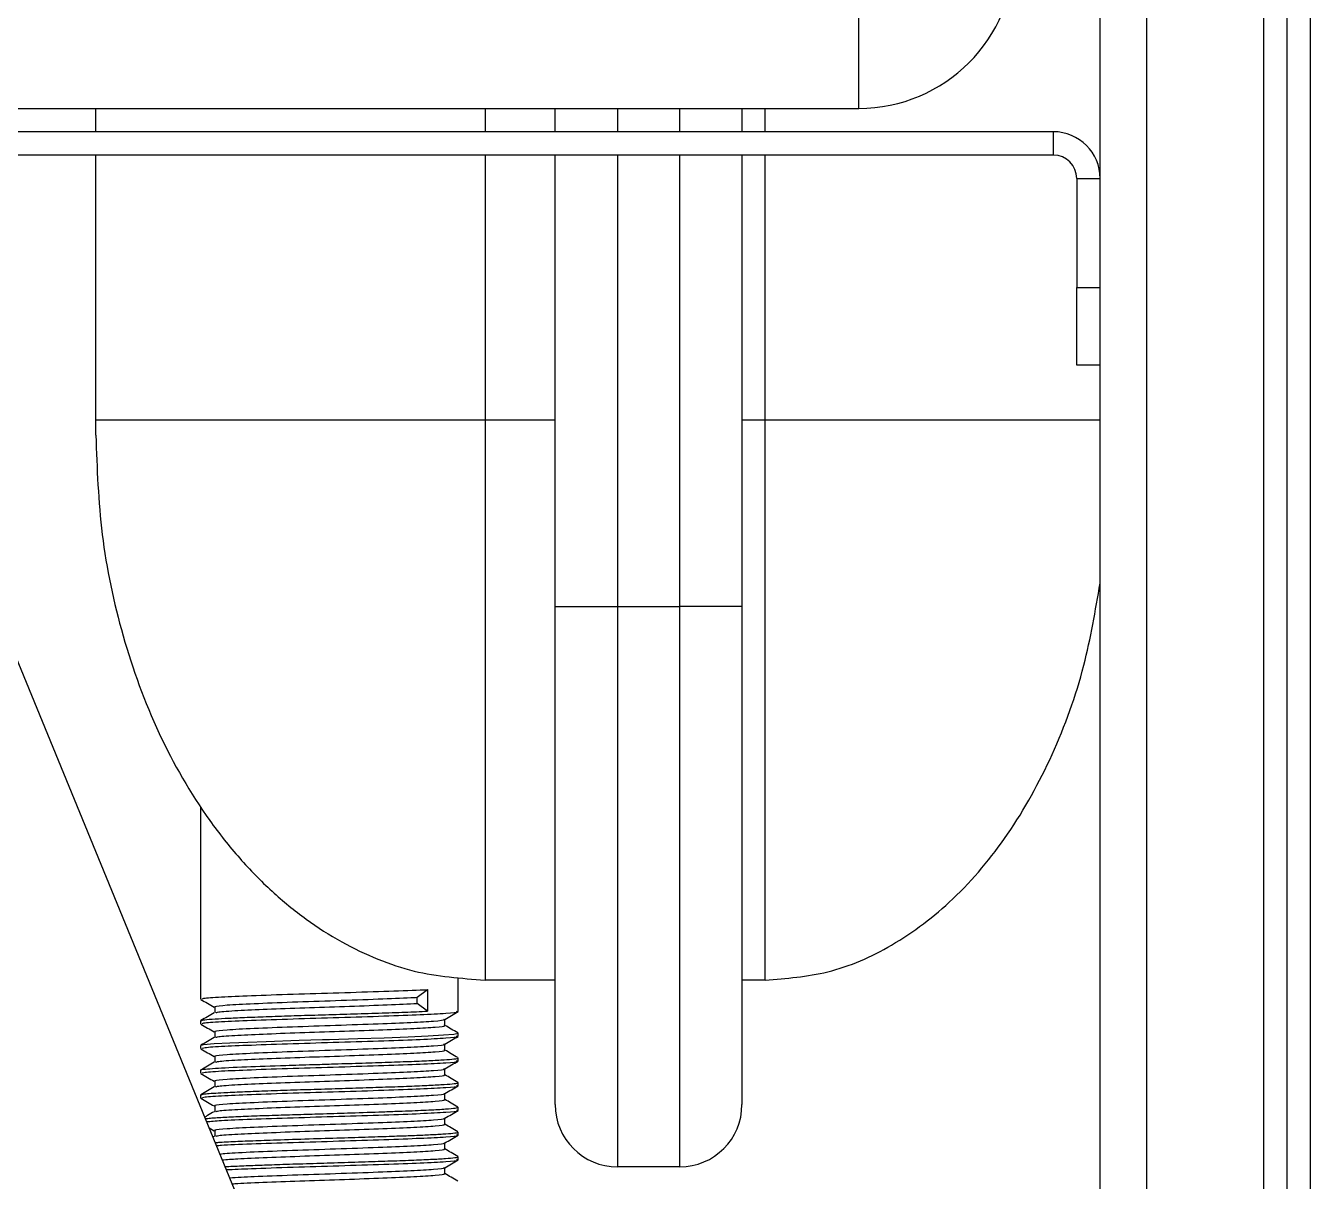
# Model space of a CAD drawing. Extents: x 150 to 4150, y 50 to 2920.
# Drawn here: x 2214.5 to 2420.7, y 1179.1 to 1364.7 of the extents above; entities that cross this region are included whole.
import ezdxf

# ---------------------------------------------------------------- set-up
doc = ezdxf.new("R2010")
doc.units = 0
doc.header["$LTSCALE"] = 10
doc.linetypes.add('SLD-KATı', pattern=[0])
doc.layers.get('0').update_dxf_attribs({"linetype": 'CONTINUOUS'})

msp = doc.modelspace()

# ---------------------------------------------------------------- linework, layer by layer
at = {"color": 7, "linetype": 'SLD-KATı'}
for p, q in [((2413.23, 2473.92), (2413.23, 985.34)), ((2416.98, 2473.92), (2416.98, 985.34)), ((2420.73, 2473.92), (2420.73, 985.34)), ((2386.98, 988.92), (2386.98, 2470.17)), ((2394.48, 985.34), (2394.48, 2470.17)), ((2348.23, 1351.42), (2348.23, 1421.42)), ((2190.73, 1351.42), (2348.23, 1351.42)), ((2225.73, 1347.67), (2225.73, 1351.42)), ((2299.48, 1347.67), (2299.48, 1351.42)), ((2329.48, 1351.42), (2329.48, 1347.67)), ((2379.48, 1347.67), (2186.98, 1347.67)), ((2379.48, 1343.92), (2379.48, 1347.67)), ((2379.48, 1343.92), (2186.98, 1343.92)), ((2225.73, 1301.42), (2225.73, 1343.92)), ((2299.48, 1271.42), (2299.48, 1343.92)), ((2329.48, 1343.92), (2329.48, 1271.42)), ((2383.23, 1340.17), (2386.98, 1340.17)), ((2383.23, 1340.17), (2383.23, 1322.67)), ((2383.23, 1310.17), (2383.23, 1322.67)), ((2383.23, 1322.67), (2386.98, 1322.67)), ((2386.98, 1310.17), (2383.23, 1310.17)), ((2288.23, 1301.42), (2299.48, 1301.42)), ((2329.48, 1301.42), (2333.23, 1301.42)), ((2299.48, 1191.42), (2299.48, 1271.42)), ((2299.48, 1271.42), (2309.48, 1271.42)), ((2309.48, 1271.42), (2309.48, 1181.42)), ((2309.48, 1271.42), (2319.48, 1271.42)), ((2319.48, 1181.42), (2319.48, 1271.42)), ((2329.48, 1271.42), (2319.48, 1271.42)), ((2329.48, 1271.42), (2329.48, 1191.42)), ((2260.31, 1147.78), (2210.28, 1269.64)), ((2242.54, 1239.1), (2242.54, 1208.35)), ((2283.92, 1206.37), (2283.92, 1211.65)), ((2299.48, 1211.42), (2288.23, 1211.42)), ((2333.23, 1211.42), (2329.48, 1211.42)), ((2277.35, 1208.65), (2278.98, 1209.89)), ((2277.35, 1207.66), (2277.35, 1208.65)), ((2278.98, 1209.89), (2278.98, 1206.42)), ((2244.82, 1207.18), (2244.82, 1206.19)), ((2278.98, 1206.42), (2277.35, 1207.66)), ((2242.54, 1204.88), (2242.54, 1204.38)), ((2242.61, 1204.88), (2242.56, 1204.9)), ((2281.77, 1204.13), (2281.77, 1205.11)), ((2244.82, 1203.21), (2244.82, 1202.22)), ((2283.92, 1202.4), (2283.92, 1202.89)), ((2242.54, 1200.91), (2242.54, 1200.41)), ((2281.77, 1200.17), (2281.77, 1201.14)), ((2244.82, 1199.25), (2244.82, 1198.25)), ((2283.92, 1198.43), (2283.92, 1198.92)), ((2242.54, 1196.95), (2242.54, 1196.45)), ((2281.77, 1196.2), (2281.77, 1197.17)), ((2244.82, 1195.28), (2244.82, 1194.28)), ((2283.92, 1194.46), (2283.92, 1194.95)), ((2242.54, 1192.97), (2242.54, 1192.48)), ((2281.77, 1192.23), (2281.77, 1193.2)), ((2244.82, 1191.31), (2244.82, 1190.32)), ((2283.92, 1190.49), (2283.92, 1190.99)), ((2281.77, 1188.26), (2281.77, 1189.24)), ((2243.92, 1187.69), (2244.73, 1187.23)), ((2244.73, 1186.32), (2244.53, 1186.2)), ((2244.82, 1187.34), (2244.82, 1186.35)), ((2283.92, 1186.52), (2283.92, 1187.01)), ((2281.77, 1184.29), (2281.77, 1185.27)), ((2283.92, 1182.56), (2283.92, 1183.05)), ((2281.77, 1180.32), (2281.77, 1181.3)), ((2319.48, 1181.42), (2309.48, 1181.42))]:
    msp.add_line(p, q, dxfattribs=at)
at = {"color": 8, "linetype": 'SLD-KATı'}
for p, q in [((2288.23, 1351.42), (2288.23, 1347.67)), ((2309.48, 1351.42), (2309.48, 1347.67)), ((2319.48, 1347.67), (2319.48, 1351.42)), ((2333.23, 1347.67), (2333.23, 1351.42)), ((2288.23, 1343.92), (2288.23, 1301.42)), ((2309.48, 1343.92), (2309.48, 1271.42)), ((2319.48, 1271.42), (2319.48, 1343.92)), ((2333.23, 1301.42), (2333.23, 1343.92))]:
    msp.add_line(p, q, dxfattribs=at)
at = {"color": 7, "linetype": 'SLD-KATı', "flags": 128}
msp.add_lwpolyline([(2242.76, 1200.95), (2243.04, 1201.05), (2244.75, 1201.21), (2247.24, 1201.35), (2250.13, 1201.47), (2253.1, 1201.58), (2258.41, 1201.76), (2262.12, 1201.87), (2262.75, 1201.89), (2263.02, 1201.9), (2263.14, 1201.9), (2263.2, 1201.9), (2263.22, 1201.9), (2263.23, 1201.9), (2263.23, 1201.9), (2263.23, 1201.9), (2263.23, 1201.9), (2263.23, 1201.9), (2267.82, 1202.04), (2272.05, 1202.17), (2275.86, 1202.31), (2279.09, 1202.46), (2281.57, 1202.6), (2283.2, 1202.73), (2283.89, 1202.87), (2283.83, 1202.89)], dxfattribs=at)
at = {"color": 7, "linetype": 'SLD-KATı'}
for centre, radius, start, end in [((2348.23, 1376.42), 25, 270, 0), ((2379.48, 1340.17), 7.5, 0, 90), ((2379.48, 1340.17), 3.75, 0, 90), ((2309.48, 1191.42), 10, 180, 270), ((2319.48, 1191.42), 10, 270, 0)]:
    msp.add_arc(centre, radius, start, end, dxfattribs=at)
for points, knots in [([(2225.73, 1301.42), (2225.93, 1301.42), (2226.34, 1301.42), (2229.75, 1301.42), (2235.41, 1301.42), (2242.19, 1301.42), (2248.67, 1301.42), (2253.86, 1301.42), (2259.35, 1301.42), (2265.06, 1301.42), (2270.89, 1301.42), (2278.51, 1301.42), (2284.39, 1301.42), (2288.23, 1301.42)], [0, 0, 0, 0, 0.134639, 0.274937, 0.415949, 0.552442, 0.617672, 0.680322, 0.740186, 0.797217, 0.851504, 0.903247, 1, 1, 1, 1]), ([(2225.73, 1298.92), (2225.73, 1298.95), (2225.73, 1299.02), (2225.73, 1299.61), (2225.73, 1300.43), (2225.73, 1301.09), (2225.73, 1301.42)], [0, 0, 0, 0, 0.25008, 0.499979, 0.749704, 1, 1, 1, 1]), ([(2288.23, 1301.42), (2288.23, 1295.53), (2288.23, 1283.75), (2288.23, 1266.75), (2288.23, 1251.09), (2288.23, 1237.37), (2288.23, 1226.09), (2288.23, 1217.77), (2288.23, 1212.42), (2288.23, 1211.75), (2288.23, 1211.42)], [0, 0, 0, 0, 0.1250002, 0.2500002, 0.3750001, 0.5000001, 0.6250002, 0.7500001, 0.8750001, 1, 1, 1, 1]), ([(2333.23, 1211.42), (2333.23, 1211.75), (2333.23, 1212.42), (2333.23, 1217.77), (2333.23, 1226.09), (2333.23, 1237.37), (2333.23, 1251.09), (2333.23, 1266.75), (2333.23, 1283.75), (2333.23, 1295.53), (2333.23, 1301.42)], [0, 0, 0, 0, 0.1249999, 0.2499999, 0.3749998, 0.4999999, 0.6249999, 0.7499998, 0.8749998, 1, 1, 1, 1]), ([(2225.73, 1298.92), (2225.93, 1293.6), (2226.34, 1282.73), (2229.75, 1266.57), (2235.41, 1251.01), (2242.19, 1239.19), (2248.67, 1230.98), (2253.86, 1225.66), (2259.35, 1221.15), (2265.06, 1217.49), (2270.89, 1214.72), (2278.51, 1212.12), (2284.39, 1211.7), (2288.23, 1211.42)], [0, 0, 0, 0, 0.134639, 0.274937, 0.415949, 0.552442, 0.617672, 0.680322, 0.740186, 0.797217, 0.851504, 0.903247, 1, 1, 1, 1]), ([(2333.23, 1211.42), (2336.6, 1211.68), (2343.69, 1212.24), (2354.09, 1216.86), (2363.97, 1224.4), (2372.7, 1234.89), (2379.69, 1247.65), (2384.64, 1261.31), (2386.23, 1270.75), (2386.98, 1275.18)], [0, 0, 0, 0, 0.111602, 0.2342535, 0.3705964, 0.5210636, 0.6830091, 0.8511393, 1, 1, 1, 1]), ([(2242.8, 1208.35), (2242.81, 1208.4), (2242.81, 1208.52), (2245.61, 1208.72), (2250.56, 1208.93), (2257.26, 1209.17), (2264.83, 1209.39), (2272.06, 1209.62), (2276.64, 1209.79), (2278.6, 1209.87), (2278.98, 1209.89)], [0, 0, 0, 0, 0.094984, 0.238106, 0.378224, 0.527853, 0.675079, 0.82422, 0.965672, 1, 1, 1, 1]), ([(2244.97, 1207.07), (2244.87, 1207.11), (2244.61, 1207.22), (2246.63, 1207.43), (2250.87, 1207.65), (2257.14, 1207.9), (2264.29, 1208.14), (2271.04, 1208.37), (2275.25, 1208.55), (2277, 1208.63), (2277.35, 1208.65)], [0, 0, 0, 0, 0.083962, 0.219578, 0.370915, 0.524173, 0.675733, 0.828759, 0.966556, 1, 1, 1, 1]), ([(2242.58, 1208.31), (2242.94, 1208.11), (2243.65, 1207.69), (2244.37, 1207.28), (2244.73, 1207.07)], [0, 0, 0, 0, 0.500036, 1, 1, 1, 1]), ([(2245.01, 1206.16), (2245.08, 1206.21), (2245.28, 1206.33), (2248.23, 1206.54), (2253.08, 1206.75), (2259.16, 1206.98), (2265.74, 1207.19), (2271.93, 1207.42), (2275.61, 1207.57), (2277.16, 1207.65), (2277.35, 1207.66)], [0, 0, 0, 0, 0.095562, 0.249358, 0.395167, 0.544044, 0.689841, 0.838445, 0.980677, 1, 1, 1, 1]), ([(2244.73, 1206.16), (2244.37, 1205.95), (2243.66, 1205.54), (2242.94, 1205.12), (2242.58, 1204.92)], [0, 0, 0, 0, 0.499961, 1, 1, 1, 1]), ([(2242.63, 1204.91), (2242.77, 1204.96), (2243.08, 1205.05), (2244.71, 1205.18), (2247.04, 1205.31), (2249.96, 1205.44), (2253.52, 1205.57), (2257.6, 1205.71), (2262.05, 1205.84), (2266.68, 1205.98), (2271.24, 1206.12), (2275.54, 1206.27), (2277.83, 1206.37), (2278.98, 1206.42)], [0, 0, 0, 0, 0.08453, 0.177879, 0.259783, 0.344051, 0.430679, 0.519668, 0.611017, 0.704726, 0.800794, 0.899219, 1, 1, 1, 1]), ([(2242.8, 1204.38), (2242.81, 1204.43), (2242.81, 1204.55), (2245.61, 1204.75), (2250.56, 1204.96), (2257.26, 1205.2), (2264.83, 1205.42), (2272.06, 1205.65), (2278.14, 1205.87), (2282.18, 1206.08), (2284.07, 1206.26), (2283.74, 1206.35), (2283.67, 1206.37)], [0, 0, 0, 0, 0.073686, 0.184715, 0.293414, 0.409491, 0.523704, 0.639404, 0.749137, 0.8588, 0.96942, 1, 1, 1, 1]), ([(2244.97, 1203.1), (2244.87, 1203.14), (2244.61, 1203.26), (2246.63, 1203.46), (2250.87, 1203.68), (2257.14, 1203.93), (2264.29, 1204.17), (2271.04, 1204.4), (2276.59, 1204.63), (2280.19, 1204.84), (2281.87, 1205.01), (2281.64, 1205.09), (2281.61, 1205.1)], [0, 0, 0, 0, 0.066382, 0.173602, 0.293251, 0.41442, 0.534246, 0.65523, 0.764176, 0.873051, 0.982877, 1, 1, 1, 1]), ([(2281.75, 1205.1), (2282.11, 1205.31), (2282.83, 1205.72), (2283.54, 1206.14), (2283.9, 1206.35)], [0, 0, 0, 0, 0.499942, 1, 1, 1, 1]), ([(2242.58, 1204.35), (2242.94, 1204.14), (2243.65, 1203.72), (2244.37, 1203.31), (2244.73, 1203.1)], [0, 0, 0, 0, 0.500044, 1, 1, 1, 1]), ([(2245.01, 1202.19), (2245.08, 1202.24), (2245.28, 1202.36), (2248.23, 1202.57), (2253.08, 1202.78), (2259.16, 1203.01), (2265.74, 1203.22), (2271.92, 1203.45), (2277.09, 1203.66), (2280.44, 1203.87), (2281.96, 1204.04), (2281.65, 1204.12), (2281.6, 1204.13)], [0, 0, 0, 0, 0.073676, 0.19225, 0.304666, 0.419446, 0.531853, 0.646424, 0.756082, 0.866531, 0.977322, 1, 1, 1, 1]), ([(2283.88, 1202.93), (2283.52, 1203.14), (2282.82, 1203.55), (2282.11, 1203.95), (2281.77, 1204.15)], [0, 0, 0, 0, 0.510003, 1, 1, 1, 1]), ([(2244.73, 1202.19), (2244.37, 1201.98), (2243.66, 1201.57), (2242.94, 1201.15), (2242.58, 1200.95)], [0, 0, 0, 0, 0.499961, 1, 1, 1, 1]), ([(2242.58, 1200.38), (2242.94, 1200.17), (2243.65, 1199.76), (2244.37, 1199.34), (2244.73, 1199.13)], [0, 0, 0, 0, 0.50004, 1, 1, 1, 1]), ([(2242.8, 1200.41), (2242.81, 1200.46), (2242.81, 1200.58), (2245.61, 1200.79), (2250.56, 1200.99), (2257.26, 1201.23), (2264.83, 1201.45), (2272.06, 1201.68), (2278.14, 1201.9), (2282.18, 1202.12), (2284.07, 1202.29), (2283.74, 1202.38), (2283.67, 1202.4)], [0, 0, 0, 0, 0.0736858, 0.1847152, 0.2934142, 0.4094911, 0.5237041, 0.6394036, 0.7491371, 0.8587996, 0.9694196, 1, 1, 1, 1]), ([(2244.97, 1199.13), (2244.87, 1199.18), (2244.61, 1199.29), (2246.63, 1199.49), (2250.87, 1199.71), (2257.14, 1199.96), (2264.29, 1200.2), (2271.04, 1200.44), (2276.59, 1200.66), (2280.19, 1200.88), (2281.87, 1201.04), (2281.64, 1201.12), (2281.61, 1201.13)], [0, 0, 0, 0, 0.066382, 0.173602, 0.293251, 0.41442, 0.534246, 0.655231, 0.764176, 0.873051, 0.982877, 1, 1, 1, 1]), ([(2281.75, 1201.13), (2282.11, 1201.34), (2282.83, 1201.76), (2283.54, 1202.17), (2283.9, 1202.38)], [0, 0, 0, 0, 0.499935, 1, 1, 1, 1]), ([(2242.58, 1196.98), (2242.58, 1196.98), (2242.51, 1197.03), (2243.25, 1197.12), (2245.22, 1197.29), (2249.45, 1197.49), (2254.61, 1197.67), (2258.37, 1197.79), (2260.82, 1197.86), (2264.05, 1197.96), (2268.02, 1198.08), (2272.26, 1198.22), (2276.09, 1198.35), (2279.3, 1198.49), (2281.8, 1198.62), (2283.34, 1198.76), (2284.01, 1198.86), (2283.86, 1198.91), (2283.84, 1198.92)], [0, 0, 0, 0, 0.000684, 0.070679, 0.137852, 0.263146, 0.37729, 0.412999, 0.447838, 0.494741, 0.565019, 0.635298, 0.705576, 0.775855, 0.846134, 0.916413, 0.986692, 1, 1, 1, 1]), ([(2242.8, 1196.45), (2242.81, 1196.49), (2242.81, 1196.61), (2245.61, 1196.82), (2250.56, 1197.03), (2257.26, 1197.26), (2264.83, 1197.48), (2272.06, 1197.71), (2278.14, 1197.93), (2282.18, 1198.15), (2284.07, 1198.32), (2283.74, 1198.41), (2283.67, 1198.43)], [0, 0, 0, 0, 0.073686, 0.184715, 0.293414, 0.409491, 0.523704, 0.639404, 0.749137, 0.8588, 0.96942, 1, 1, 1, 1]), ([(2245.01, 1198.22), (2245.08, 1198.27), (2245.28, 1198.39), (2248.23, 1198.6), (2253.08, 1198.81), (2259.16, 1199.04), (2265.74, 1199.25), (2271.92, 1199.48), (2277.09, 1199.69), (2280.44, 1199.91), (2281.96, 1200.07), (2281.65, 1200.15), (2281.6, 1200.17)], [0, 0, 0, 0, 0.073676, 0.19225, 0.304666, 0.419446, 0.531853, 0.646424, 0.756082, 0.866531, 0.977322, 1, 1, 1, 1]), ([(2281.75, 1197.16), (2282.11, 1197.37), (2282.83, 1197.79), (2283.54, 1198.2), (2283.9, 1198.41)], [0, 0, 0, 0, 0.499939, 1, 1, 1, 1]), ([(2283.88, 1198.96), (2283.52, 1199.17), (2282.82, 1199.58), (2282.11, 1199.98), (2281.77, 1200.18)], [0, 0, 0, 0, 0.509995, 1, 1, 1, 1]), ([(2242.58, 1196.41), (2242.94, 1196.2), (2243.65, 1195.79), (2244.37, 1195.37), (2244.73, 1195.16)], [0, 0, 0, 0, 0.500036, 1, 1, 1, 1]), ([(2244.73, 1198.22), (2244.37, 1198.01), (2243.66, 1197.6), (2242.94, 1197.19), (2242.59, 1196.98)], [0, 0, 0, 0, 0.501726, 1, 1, 1, 1]), ([(2244.97, 1195.16), (2244.87, 1195.21), (2244.61, 1195.32), (2246.63, 1195.52), (2250.87, 1195.75), (2257.14, 1195.99), (2264.29, 1196.23), (2271.04, 1196.47), (2276.59, 1196.69), (2280.19, 1196.91), (2281.87, 1197.07), (2281.64, 1197.15), (2281.61, 1197.16)], [0, 0, 0, 0, 0.066382, 0.173602, 0.293251, 0.41442, 0.534246, 0.655231, 0.764176, 0.873051, 0.982877, 1, 1, 1, 1]), ([(2244.73, 1194.25), (2244.37, 1194.05), (2243.66, 1193.63), (2242.94, 1193.22), (2242.58, 1193.01)], [0, 0, 0, 0, 0.499961, 1, 1, 1, 1]), ([(2242.71, 1193.01), (2242.87, 1193.06), (2243.24, 1193.18), (2245.39, 1193.31), (2247.63, 1193.42), (2249.23, 1193.49), (2251.56, 1193.59), (2254.82, 1193.7), (2259.12, 1193.84), (2263.61, 1193.97), (2268.08, 1194.11), (2272.32, 1194.25), (2276.14, 1194.38), (2279.35, 1194.52), (2281.83, 1194.66), (2283.36, 1194.79), (2284.02, 1194.89), (2283.87, 1194.94), (2283.85, 1194.95)], [0, 0, 0, 0, 0.0768349, 0.1776894, 0.2130155, 0.2491354, 0.2848139, 0.3551433, 0.4254732, 0.4958025, 0.5661317, 0.6364596, 0.706789, 0.7771201, 0.8474497, 0.9177789, 0.9881087, 1, 1, 1, 1]), ([(2242.8, 1192.48), (2242.81, 1192.52), (2242.81, 1192.64), (2245.61, 1192.85), (2250.56, 1193.06), (2257.26, 1193.29), (2264.83, 1193.51), (2272.06, 1193.74), (2278.14, 1193.96), (2282.18, 1194.18), (2284.07, 1194.35), (2283.74, 1194.44), (2283.67, 1194.46)], [0, 0, 0, 0, 0.073686, 0.184715, 0.293414, 0.409491, 0.523704, 0.639404, 0.749137, 0.8588, 0.96942, 1, 1, 1, 1]), ([(2245.01, 1194.26), (2245.08, 1194.3), (2245.28, 1194.42), (2248.23, 1194.63), (2253.08, 1194.84), (2259.16, 1195.07), (2265.74, 1195.28), (2271.92, 1195.51), (2277.09, 1195.72), (2280.44, 1195.94), (2281.96, 1196.1), (2281.65, 1196.18), (2281.6, 1196.2)], [0, 0, 0, 0, 0.073676, 0.19225, 0.304666, 0.419446, 0.531853, 0.646424, 0.756082, 0.866531, 0.977322, 1, 1, 1, 1]), ([(2281.75, 1193.2), (2282.11, 1193.4), (2282.83, 1193.82), (2283.54, 1194.23), (2283.9, 1194.44)], [0, 0, 0, 0, 0.499942, 1, 1, 1, 1]), ([(2283.88, 1194.99), (2283.52, 1195.2), (2282.82, 1195.61), (2282.11, 1196.01), (2281.77, 1196.21)], [0, 0, 0, 0, 0.5099991, 1, 1, 1, 1]), ([(2242.58, 1192.44), (2242.94, 1192.23), (2243.65, 1191.82), (2244.37, 1191.4), (2244.73, 1191.2)], [0, 0, 0, 0, 0.500044, 1, 1, 1, 1]), ([(2244.97, 1191.2), (2244.87, 1191.24), (2244.61, 1191.35), (2246.63, 1191.55), (2250.87, 1191.78), (2257.14, 1192.03), (2264.29, 1192.26), (2271.04, 1192.5), (2276.59, 1192.72), (2280.19, 1192.94), (2281.87, 1193.1), (2281.64, 1193.18), (2281.61, 1193.2)], [0, 0, 0, 0, 0.066382, 0.173602, 0.293251, 0.41442, 0.534246, 0.65523, 0.764176, 0.873051, 0.982877, 1, 1, 1, 1]), ([(2245.01, 1190.29), (2245.08, 1190.33), (2245.28, 1190.45), (2248.23, 1190.66), (2253.08, 1190.87), (2259.16, 1191.11), (2265.74, 1191.31), (2271.92, 1191.54), (2277.09, 1191.75), (2280.44, 1191.97), (2281.96, 1192.13), (2281.65, 1192.21), (2281.6, 1192.23)], [0, 0, 0, 0, 0.073676, 0.19225, 0.304666, 0.419446, 0.531853, 0.646424, 0.756082, 0.866531, 0.977322, 1, 1, 1, 1]), ([(2283.88, 1191.02), (2283.52, 1191.23), (2282.82, 1191.64), (2282.11, 1192.05), (2281.77, 1192.24)], [0, 0, 0, 0, 0.510003, 1, 1, 1, 1]), ([(2244.73, 1190.28), (2244.37, 1190.08), (2243.87, 1189.79), (2243.36, 1189.49), (2243.22, 1189.41)], [0, 0, 0, 0, 0.710528, 1, 1, 1, 1]), ([(2243.31, 1189.17), (2243.57, 1189.2), (2244.06, 1189.25), (2245.49, 1189.35), (2247.71, 1189.47), (2251.07, 1189.61), (2254.8, 1189.74), (2258.59, 1189.85), (2262.54, 1189.97), (2267.03, 1190.11), (2271.14, 1190.24), (2274.34, 1190.36), (2277.22, 1190.47), (2280.12, 1190.6), (2282.49, 1190.75), (2283.76, 1190.88), (2283.81, 1190.96), (2283.83, 1190.99)], [0, 0, 0, 0, 0.043405, 0.084884, 0.160358, 0.235831, 0.311305, 0.375453, 0.436497, 0.511899, 0.601629, 0.651457, 0.695933, 0.781945, 0.864276, 0.942926, 1, 1, 1, 1]), ([(2243.51, 1188.68), (2244.2, 1188.75), (2245.66, 1188.89), (2250.62, 1189.09), (2257.24, 1189.32), (2264.83, 1189.54), (2272.06, 1189.77), (2278.14, 1189.99), (2282.18, 1190.21), (2284.07, 1190.38), (2283.74, 1190.47), (2283.67, 1190.49)], [0, 0, 0, 0, 0.103806, 0.223292, 0.350889, 0.476436, 0.603618, 0.724241, 0.844787, 0.966385, 1, 1, 1, 1]), ([(2281.75, 1189.23), (2282.11, 1189.43), (2282.83, 1189.85), (2283.54, 1190.26), (2283.9, 1190.47)], [0, 0, 0, 0, 0.499935, 1, 1, 1, 1]), ([(2244.97, 1187.23), (2244.87, 1187.27), (2244.61, 1187.38), (2246.63, 1187.59), (2250.87, 1187.81), (2257.14, 1188.06), (2264.29, 1188.29), (2271.04, 1188.53), (2276.59, 1188.75), (2280.19, 1188.97), (2281.87, 1189.13), (2281.64, 1189.22), (2281.61, 1189.23)], [0, 0, 0, 0, 0.066382, 0.173602, 0.293251, 0.41442, 0.534246, 0.655231, 0.764176, 0.873051, 0.982877, 1, 1, 1, 1]), ([(2245.01, 1186.32), (2245.08, 1186.36), (2245.28, 1186.49), (2248.23, 1186.69), (2253.08, 1186.9), (2259.16, 1187.14), (2265.74, 1187.34), (2271.92, 1187.57), (2277.09, 1187.78), (2280.44, 1188), (2281.96, 1188.16), (2281.65, 1188.25), (2281.6, 1188.26)], [0, 0, 0, 0, 0.073676, 0.19225, 0.304666, 0.419446, 0.531853, 0.646424, 0.756082, 0.866531, 0.977322, 1, 1, 1, 1]), ([(2283.88, 1187.06), (2283.52, 1187.26), (2282.82, 1187.67), (2282.11, 1188.08), (2281.77, 1188.28)], [0, 0, 0, 0, 0.509995, 1, 1, 1, 1]), ([(2244.89, 1185.33), (2245.08, 1185.34), (2245.85, 1185.4), (2248.05, 1185.51), (2250.76, 1185.62), (2253.27, 1185.71), (2256.28, 1185.81), (2260.49, 1185.95), (2265.53, 1186.1), (2269.96, 1186.24), (2273.62, 1186.36), (2276.68, 1186.47), (2279.33, 1186.58), (2281.61, 1186.7), (2283.2, 1186.84), (2283.98, 1186.94), (2283.84, 1187), (2283.8, 1187.01)], [0, 0, 0, 0, 0.025699, 0.105768, 0.183967, 0.222417, 0.266114, 0.365469, 0.456012, 0.53773, 0.610611, 0.674647, 0.740759, 0.814514, 0.892831, 0.975707, 1, 1, 1, 1]), ([(2245.09, 1184.84), (2245.35, 1184.86), (2246.46, 1184.96), (2250.69, 1185.12), (2257.22, 1185.36), (2264.84, 1185.57), (2272.06, 1185.81), (2278.14, 1186.03), (2282.18, 1186.24), (2284.07, 1186.41), (2283.74, 1186.5), (2283.67, 1186.52)], [0, 0, 0, 0, 0.0384261, 0.1666293, 0.3035342, 0.4382409, 0.5747007, 0.704124, 0.8334636, 0.9639325, 1, 1, 1, 1]), ([(2281.75, 1185.26), (2282.11, 1185.47), (2282.83, 1185.88), (2283.54, 1186.29), (2283.9, 1186.5)], [0, 0, 0, 0, 0.499939, 1, 1, 1, 1]), ([(2245.65, 1183.47), (2245.98, 1183.52), (2246.91, 1183.64), (2250.96, 1183.84), (2257.12, 1184.09), (2264.3, 1184.32), (2271.04, 1184.56), (2276.59, 1184.79), (2280.19, 1185), (2281.87, 1185.16), (2281.64, 1185.25), (2281.61, 1185.26)], [0, 0, 0, 0, 0.072208, 0.206538, 0.342573, 0.477101, 0.612929, 0.735241, 0.857475, 0.980776, 1, 1, 1, 1]), ([(2246.04, 1182.53), (2246.77, 1182.6), (2248.35, 1182.74), (2253.14, 1182.93), (2259.15, 1183.17), (2265.74, 1183.38), (2271.92, 1183.6), (2277.09, 1183.81), (2280.44, 1184.03), (2281.96, 1184.19), (2281.65, 1184.28), (2281.6, 1184.29)], [0, 0, 0, 0, 0.1071911, 0.2314448, 0.358312, 0.4825558, 0.6091912, 0.7303962, 0.8524766, 0.9749341, 1, 1, 1, 1]), ([(2283.88, 1183.09), (2283.52, 1183.29), (2282.82, 1183.7), (2282.11, 1184.11), (2281.77, 1184.31)], [0, 0, 0, 0, 0.509995, 1, 1, 1, 1]), ([(2246.48, 1181.46), (2246.5, 1181.46), (2247.19, 1181.5), (2249.07, 1181.58), (2251.98, 1181.7), (2255.48, 1181.82), (2259.52, 1181.95), (2264.02, 1182.09), (2268.48, 1182.23), (2272.69, 1182.36), (2276.47, 1182.5), (2279.61, 1182.63), (2282.02, 1182.77), (2283.45, 1182.9), (2284.05, 1183), (2283.89, 1183.04), (2283.88, 1183.05)], [0, 0, 0, 0, 0.00248, 0.078655, 0.148772, 0.218302, 0.30444, 0.390577, 0.476716, 0.562849, 0.648986, 0.735121, 0.821257, 0.907343, 0.993353, 1, 1, 1, 1]), ([(2246.68, 1180.97), (2247.94, 1181.03), (2250.8, 1181.16), (2257.29, 1181.39), (2264.82, 1181.61), (2272.06, 1181.84), (2278.13, 1182.06), (2282.18, 1182.27), (2284.07, 1182.44), (2283.74, 1182.54), (2283.67, 1182.56)], [0, 0, 0, 0, 0.114678, 0.260117, 0.403222, 0.548188, 0.68568, 0.823082, 0.961684, 1, 1, 1, 1]), ([(2281.75, 1181.29), (2282.11, 1181.5), (2282.83, 1181.91), (2283.54, 1182.33), (2283.9, 1182.53)], [0, 0, 0, 0, 0.499942, 1, 1, 1, 1]), ([(2247.22, 1179.66), (2248.42, 1179.73), (2250.96, 1179.88), (2257.17, 1180.12), (2264.28, 1180.35), (2271.04, 1180.59), (2276.59, 1180.82), (2280.19, 1181.03), (2281.87, 1181.2), (2281.64, 1181.28), (2281.61, 1181.29)], [0, 0, 0, 0, 0.133004, 0.281646, 0.428641, 0.577058, 0.710705, 0.844267, 0.978995, 1, 1, 1, 1]), ([(2247.62, 1178.68), (2247.91, 1178.71), (2249.11, 1178.81), (2253.19, 1178.97), (2259.13, 1179.2), (2265.75, 1179.41), (2271.92, 1179.64), (2277.09, 1179.85), (2280.44, 1180.06), (2281.96, 1180.22), (2281.65, 1180.31), (2281.6, 1180.32)], [0, 0, 0, 0, 0.042792, 0.176008, 0.312027, 0.445232, 0.581002, 0.710949, 0.841836, 0.973126, 1, 1, 1, 1]), ([(2283.88, 1179.12), (2283.52, 1179.33), (2282.82, 1179.73), (2282.11, 1180.14), (2281.77, 1180.34)], [0, 0, 0, 0, 0.510003, 1, 1, 1, 1])]:
    msp.add_open_spline(points, degree=3, knots=knots, dxfattribs=at)
at = {"color": 8, "linetype": 'SLD-KATı'}
msp.add_open_spline([(2333.23, 1301.42), (2336.6, 1301.42), (2343.69, 1301.42), (2354.09, 1301.42), (2363.97, 1301.42), (2372.7, 1301.42), (2379.69, 1301.42), (2384.64, 1301.42), (2386.23, 1301.42), (2386.98, 1301.42)], degree=3, knots=[0, 0, 0, 0, 0.111602, 0.2342535, 0.3705964, 0.5210636, 0.6830091, 0.8511393, 1, 1, 1, 1], dxfattribs=at)

doc.saveas('drawing.dxf')
